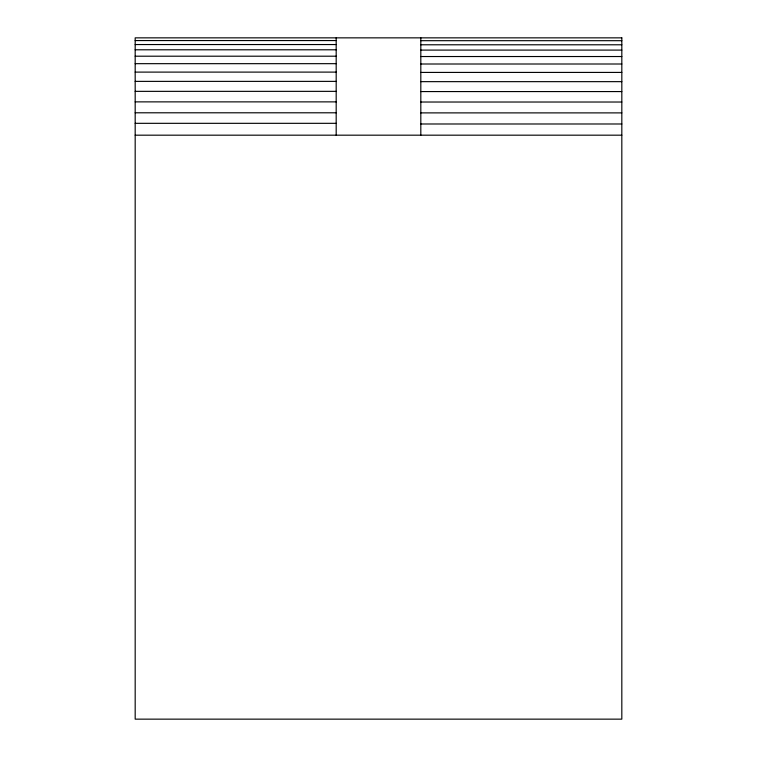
<?xml version="1.0" encoding="UTF-8"?>
<svg xmlns="http://www.w3.org/2000/svg" width="757" height="757" viewBox="0 0 757 757"><rect width="100%" height="100%" fill="white"/><g stroke="black" fill="none" stroke-linecap="round" stroke-linejoin="round"><path stroke-width="1.14" d="M135.181 40.556L336.184 40.556M420.816 40.689L621.819 40.689M135.181 44.549L336.184 44.549M420.816 44.786L621.819 44.786M135.181 49.792L336.184 49.792M420.816 50.094L621.819 50.094M135.181 56.198L336.184 56.198M420.816 56.529L621.819 56.529M135.181 63.673L336.184 63.673M420.816 64.004L621.819 64.004M135.181 72.104L336.184 72.104M420.816 72.417L621.819 72.417M135.181 81.377L336.184 81.377M420.816 81.652L621.819 81.652M135.181 91.351L336.184 91.351M420.816 91.569L621.819 91.569M135.181 101.873L336.184 101.873M420.816 102.025L621.819 102.025M135.181 112.793L336.184 112.793M420.816 112.888L621.819 112.888M135.181 123.325L336.184 123.325M420.816 123.987L621.819 123.987M135.181 135.181L621.819 135.181M420.816 37.85L420.816 135.181M336.184 37.85L336.184 135.181M621.819 37.85L135.181 37.85L135.181 719.15L621.819 719.15L621.819 37.85"/></g></svg>
